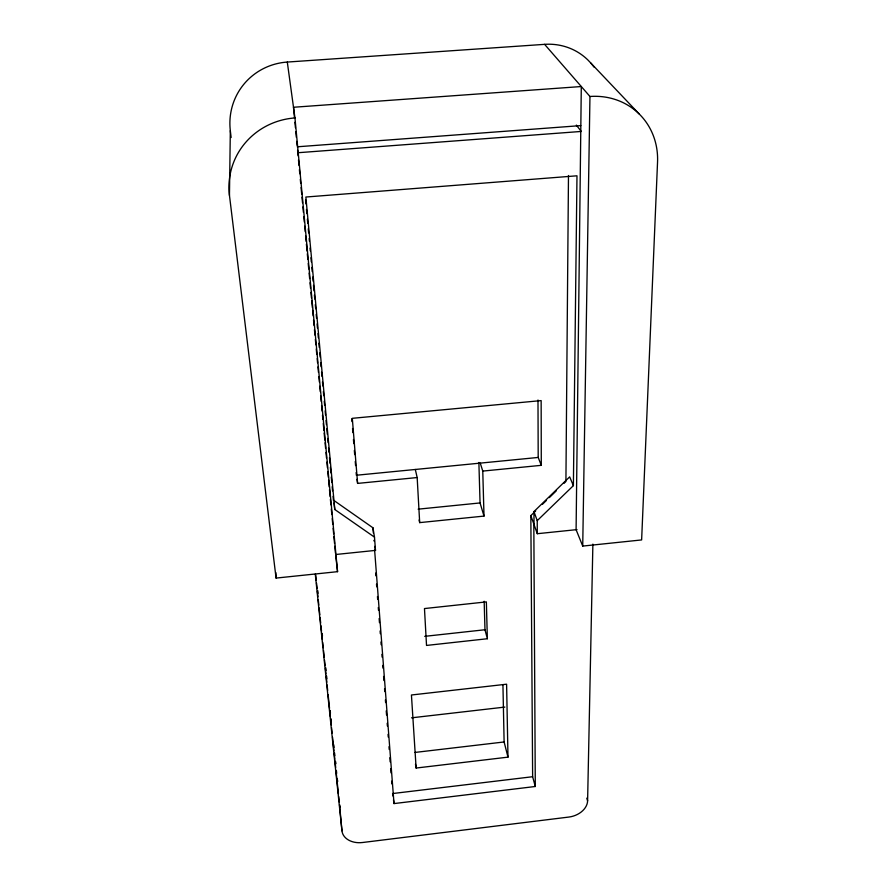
<?xml version="1.0" encoding="UTF-8"?>
<svg xmlns="http://www.w3.org/2000/svg" width="887" height="887" viewBox="0 0 887 887"><rect width="100%" height="100%" fill="white"/><g stroke="black" fill="none" stroke-linecap="round" stroke-linejoin="round"><path stroke-width="1.33" d="M568.478 175.493L565.917 481.486L563.977 483.382M577.016 529.606L537.289 533.708L537.234 520.647L573.39 485.632L576.982 175.803L305.871 197.025L334.787 509.504L374.491 537.145L375.5 550.395L336.295 554.442M287.299 62.057L294.961 117.938L337.559 571.671L276.079 578.08L229.456 195.373L230.321 130.655A63.542 62.19 36.8 0 1 287.299 62.057L544.596 44.35L589.955 96.483A72.39 65.915 -46.1 0 1 657.544 162.099L641.634 539.928L582.726 546.082L576.095 529.705L581.295 86.538L293.497 107.26L294.528 118.159M582.726 546.082L589.955 96.483M315.273 574.133L341.961 830.831A19.326 14.181 -8.8 0 0 362.484 842.517L568.844 817.06A18.96 13.837 -16 0 0 587.604 800.784L592.882 544.108M534.029 524.55L533.952 511.588L569.665 476.862L573.39 485.632M393.473 799.819L394.005 803.578L535.293 786.492L532.632 776.724L530.836 515.602L535.704 510.868M542.522 504.226L546.425 500.445M549.352 497.596L556.171 490.966M532.632 776.724L392.586 793.555L392.941 796.06M416.125 768.042L507.985 757.143L506.599 684.199L411.435 694.998L416.125 768.042L415.482 764.184M414.928 752.442L504.115 741.964L507.985 757.143M411.513 717.827L504.869 707.083M487.362 638.74L426.525 645.437L424.474 608.56L486.353 601.896L487.362 638.74L484.978 629.748L484.169 601.253M424.718 636.345L484.978 629.748M419.096 519.959L419.684 522.62L484.003 516.09L482.772 471.086L480.255 463.125M418.132 509.171L480.055 502.94L484.003 516.09M356.995 479.324L357.616 483.404L417.167 477.55L419.684 522.62M482.772 471.086L541.292 465.331L541.148 400.602L352.305 418.32L357.616 483.404M541.292 465.331L538.198 457.448L356.363 475.244L356.142 472.494M297.223 146.798L580.797 125.61M297.81 152.741L581.284 131.442L576.339 125.111M333.678 500.312L372.961 527.809L374.491 537.145M639.194 113.979L588.048 60.139A63.554 58.997 -53.8 0 0 544.596 44.35M533.952 511.588L537.234 520.647M530.836 515.602L537.289 533.708M586.773 798.145L587.604 800.784M415.316 469.467L417.167 477.55M373.882 540.371L373.97 540.959M374.846 546.348L375.5 550.395M334 502.94L334.787 509.504M230.321 130.655L231.13 137.518M335.741 555.827L337.559 571.671M317.746 590.576L318.023 593.336M322.169 633.296L322.458 636.046M325.74 667.734L326.028 670.494M326.593 676.005L326.882 678.766M330.164 710.454L330.452 713.203M331.017 718.714L331.306 721.475M333.723 744.714L334 747.442M334.565 752.908L334.854 755.635M335.419 761.09L335.696 763.818M336.406 770.637L336.683 773.364M337.248 778.819L337.537 781.547M315.672 574.809L316.238 580.309M316.526 583.069L317.102 588.569M317.391 591.33L317.956 596.829M318.245 599.59L318.821 605.089M319.098 607.85L319.819 614.724M320.107 617.485L320.673 622.984M320.961 625.745L321.537 631.245M321.815 634.005L322.391 639.505M322.68 642.266L323.245 647.765M323.533 650.526L324.243 657.4M324.531 660.161L325.108 665.66M325.396 668.421L325.961 673.92M326.25 676.681L326.826 682.181M327.103 684.941L327.68 690.441M328.112 694.576L329.543 708.336M329.82 711.097L330.396 716.596M330.685 719.357L331.25 724.856M331.538 727.617L332.115 733.117M332.536 737.252L333.967 751.012M334.255 753.773L334.831 759.272M335.109 762.033L335.685 767.532M335.973 770.293L338.402 793.699M338.69 796.448L339.255 801.948M294.916 122.251L295.426 127.706M295.815 131.797L296.325 137.252M296.702 141.343L297.09 145.435M297.577 150.313L298.099 155.835M298.487 159.97L299.008 165.481M299.396 169.628L299.784 173.763M300.305 179.285L300.693 183.421M301.081 187.556L301.735 194.453M301.99 197.213L302.511 202.735M302.899 206.871L303.421 212.392M303.809 216.528L304.33 222.049M304.718 226.185L305.228 231.707M305.627 235.842L306.137 241.364M306.403 244.113L307.046 251.021M307.312 253.771L307.822 259.292M308.221 263.428L308.731 268.949M309.119 273.085L309.641 278.607M310.029 282.742L310.55 288.264M310.938 292.4L311.459 297.921M311.714 300.682L312.368 307.578M312.623 310.339L313.144 315.85M313.532 319.996L314.053 325.507M314.442 329.654L314.963 335.164M315.351 339.311L315.872 344.821M316.26 348.968L316.781 354.478M317.169 358.614L317.557 362.761M317.945 366.896L318.466 372.418M318.854 376.554L319.375 382.075M319.763 386.211L320.285 391.732M320.673 395.868L321.183 401.39M321.582 405.525L322.092 411.036M322.48 415.183L322.879 419.318M323.267 423.454L323.91 430.35M324.165 433.111L324.819 440.007M325.074 442.768L325.596 448.29M325.984 452.425L326.505 457.947M326.893 462.083L327.414 467.604M327.802 471.74L328.323 477.261M328.578 480.022L329.232 486.919M329.487 489.679L330.141 496.576M330.396 499.326L330.918 504.847M331.306 508.983L331.827 514.504M332.215 518.64L332.736 524.162M333.124 528.297L333.645 533.819M333.9 536.58L334.543 543.476M334.809 546.237L335.452 553.133M305.572 199.819L305.948 203.955M306.458 209.476L306.847 213.612M307.357 219.133L307.745 223.269M308.255 228.791L308.632 232.926M309.153 238.437L309.408 241.197M310.04 248.094L310.295 250.855M310.938 257.751L311.326 261.887M311.836 267.408L312.213 271.544M312.734 277.054L313.111 281.19M313.499 285.337L314.009 290.847M314.397 294.983L314.774 299.13M315.284 304.64L315.672 308.776M316.182 314.297L316.57 318.433M317.08 323.955L317.457 328.09M317.978 333.601L318.355 337.747M318.865 343.258L319.253 347.394M319.763 352.915L320.152 357.051M320.662 362.572L321.05 366.708M321.56 372.218L321.937 376.365M322.447 381.876L322.835 386.011M323.345 391.533L323.733 395.669M324.243 401.19L324.631 405.326M325.141 410.847L325.518 414.983M326.028 420.493L326.416 424.629M326.804 428.776L327.314 434.286M327.691 438.422L328.079 442.569M328.589 448.079L328.977 452.215M329.487 457.736L329.997 463.247M330.385 467.394L330.895 472.904M331.272 477.04L331.793 482.561M332.17 486.697L332.558 490.833M333.068 496.354L333.457 500.49M337.293 778.83L337.548 781.547M341.961 830.831L339.544 804.709A18.882 14.048 -8.7 0 0 340.087 807.103M351.751 418.864L351.973 421.613M352.538 428.488L352.882 432.612M353.436 439.486L353.78 443.611M354.345 450.485L354.678 454.61M355.243 461.484L355.576 465.608M372.961 527.809L373.372 533.065M374.613 550.018L394.005 803.578M375.656 573.069L375.866 575.829M376.498 584.089L376.709 586.85M377.452 596.496L377.662 599.257M378.294 607.517L378.505 610.278M379.148 618.549L379.459 622.674M380.102 630.945L380.312 633.706M380.944 641.977L381.155 644.727M381.898 654.373L382.109 657.134M382.74 665.394L382.951 668.155M383.594 676.426L383.905 680.562M384.548 688.822L384.758 691.583M385.39 699.854L385.601 702.604M386.233 710.875L386.555 715.011M387.187 723.282L387.397 726.032M388.04 734.303L388.251 737.053M388.983 746.699L389.205 749.46M389.837 757.731L390.147 761.866M390.679 768.752L391.001 772.887M391.633 781.159L391.843 783.908M275.835 572.592L276.079 578.08M478.88 462.46L480.055 502.94M502.929 684.576L504.115 741.964M533.819 523.984L535.293 786.492M537.988 400.015L538.198 457.448M590.72 62.977A63.554 58.997 -53.8 0 1 594.002 67.079M229.456 195.373A72.302 70.095 10.8 0 1 294.961 117.938M335.452 761.589A77.768 8.438 81.9 0 1 335.619 763.94"/></g></svg>
